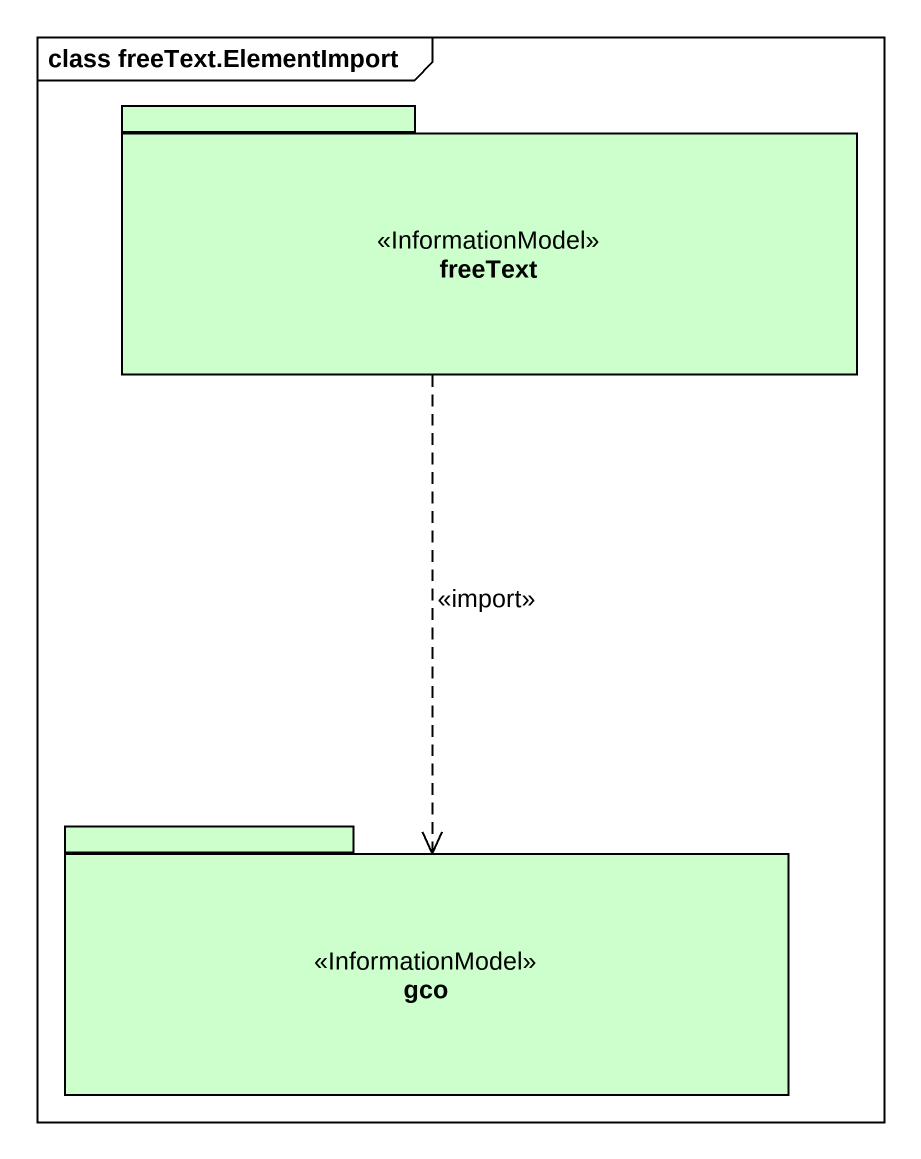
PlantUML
@startuml
mainframe class freeText.ElementImport
package freeText <<InformationModel>> #CCFFCC {
}
package gco <<InformationModel>> #CCFFCC {
}
freeText ..> gco : <<import>>
@enduml
